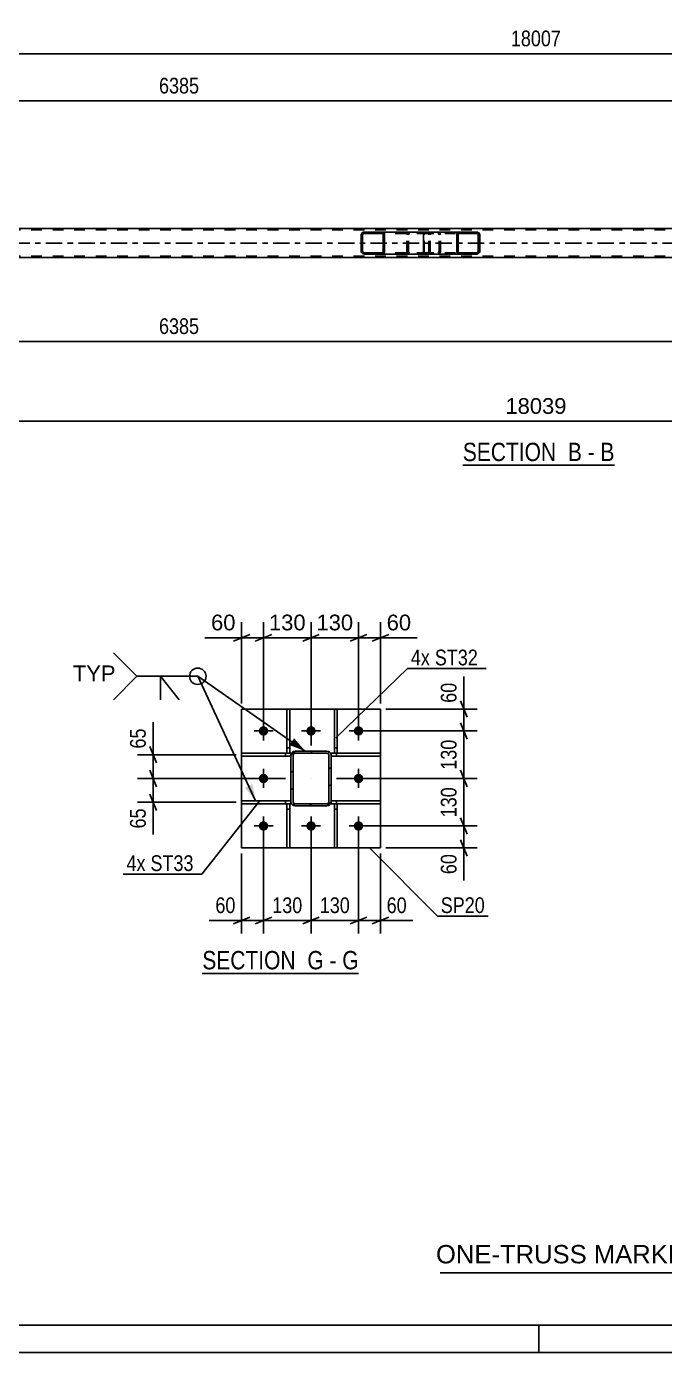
# Model space of a CAD drawing. Header units: millimetres. Extents: x -36 to 805, y -409 to 185.
# Drawn here: x 291.7 to 408.1, y -408.7 to -166.9 of the extents above; entities that cross this region are included whole.
import ezdxf

# ---------------------------------------------------------------- set-up
doc = ezdxf.new("R2010")
doc.units = ezdxf.units.MM
doc.linetypes.add('DXK_LINE_DOT2', pattern=[3.9198, 1.9599, -1.9599])
doc.linetypes.add('DXK_LINE_DOT3', pattern=[5.9187, 2.979, -0.9799, 0.9799, -0.9799])
doc.styles.add('Arial', font='ARIAL.TTF', dxfattribs={"height": 0.2})
doc.styles.add('Arial Narrow', font='ARIALN.TTF', dxfattribs={"height": 0.2})

# ---------------------------------------------------------------- blocks, each defined once
blk = doc.blocks.new('Unknown-203724355-1135')
at = {"color": 5, "linetype": 'Continuous'}
for p, q in [((-30.86, -403.7), (800.14, -403.7)), ((385.14, -408.7), (385.14, -403.7)), ((-35.86, -408.7), (805.14, -408.7))]:
    blk.add_line(p, q, dxfattribs=at)
blk = doc.blocks.new('Unknown-203724355-12 - 6047')
at = {"color": 6, "linetype": 'Continuous'}
blk.add_line((371.29, -246.93), (398.93, -246.93), dxfattribs=at)
at = {"color": 0, "linetype": 'Continuous'}
blk.add_wipeout([(389.4, -246.18), (389.4, -242.68), (371.29, -242.68), (371.29, -246.18)], dxfattribs=at)
at = {"color": 7, "linetype": 'Continuous', "style": 'Arial Narrow'}
blk.add_text('SECTION ', height=3.34, dxfattribs=at).set_placement((371.29, -246.18))
at = {"color": 0, "linetype": 'Continuous'}
blk.add_wipeout([(393, -246.18), (393, -242.68), (390.45, -242.68), (390.45, -246.18)], dxfattribs=at)
at = {"color": 7, "linetype": 'Continuous', "style": 'Arial Narrow'}
blk.add_text('B', height=3.34, dxfattribs=at).set_placement((390.45, -246.18))
at = {"color": 0, "linetype": 'Continuous'}
blk.add_wipeout([(395.33, -246.18), (395.33, -242.68), (394.05, -242.68), (394.05, -246.18)], dxfattribs=at)
at = {"color": 7, "linetype": 'Continuous', "style": 'Arial Narrow'}
blk.add_text('-', height=3.34, dxfattribs=at).set_placement((394.05, -246.18))
at = {"color": 0, "linetype": 'Continuous'}
blk.add_wipeout([(398.93, -246.18), (398.93, -242.68), (396.38, -242.68), (396.38, -246.18)], dxfattribs=at)
at = {"color": 7, "linetype": 'Continuous', "style": 'Arial Narrow'}
blk.add_text('B', height=3.34, dxfattribs=at).set_placement((396.38, -246.18))
blk = doc.blocks.new('Unknown-203724355-17 - 6760')
at = {"color": 6, "linetype": 'Continuous'}
blk.add_line((323.78, -339.59), (352.29, -339.59), dxfattribs=at)
at = {"color": 0, "linetype": 'Continuous'}
blk.add_wipeout([(341.89, -338.84), (341.89, -335.34), (323.78, -335.34), (323.78, -338.84)], dxfattribs=at)
at = {"color": 7, "linetype": 'Continuous', "style": 'Arial Narrow'}
blk.add_text('SECTION ', height=3.34, dxfattribs=at).set_placement((323.78, -338.84))
at = {"color": 0, "linetype": 'Continuous'}
blk.add_wipeout([(345.93, -338.84), (345.93, -335.34), (342.94, -335.34), (342.94, -338.84)], dxfattribs=at)
at = {"color": 7, "linetype": 'Continuous', "style": 'Arial Narrow'}
blk.add_text('G', height=3.34, dxfattribs=at).set_placement((342.94, -338.84))
at = {"color": 0, "linetype": 'Continuous'}
blk.add_wipeout([(348.25, -338.84), (348.25, -335.34), (346.98, -335.34), (346.98, -338.84)], dxfattribs=at)
at = {"color": 7, "linetype": 'Continuous', "style": 'Arial Narrow'}
blk.add_text('-', height=3.34, dxfattribs=at).set_placement((346.98, -338.84))
at = {"color": 0, "linetype": 'Continuous'}
blk.add_wipeout([(352.29, -338.84), (352.29, -335.34), (349.3, -335.34), (349.3, -338.84)], dxfattribs=at)
at = {"color": 7, "linetype": 'Continuous', "style": 'Arial Narrow'}
blk.add_text('G', height=3.34, dxfattribs=at).set_placement((349.3, -338.84))
blk = doc.blocks.new('Part-203724355-6255 - 6047')
at = {"color": 2, "linetype": 'Continuous'}
for p, q in [((46.67, -203.8), (713.95, -203.8)), ((446.44, -209.08), (197.03, -209.08))]:
    blk.add_line(p, q, dxfattribs=at)
at = {"color": 7, "linetype": 'DXK_LINE_DOT2'}
for p, q in [((713.95, -204.04), (46.67, -204.04)), ((713.95, -208.84), (46.67, -208.84))]:
    blk.add_line(p, q, dxfattribs=at)
at = {"color": 7, "linetype": 'DXK_LINE_DOT3'}
blk.add_line((46.67, -206.44), (713.95, -206.44), dxfattribs=at)
blk = doc.blocks.new('Part-203724355-6254 - 6047')
at = {"linetype": 'Continuous'}
h = blk.add_hatch(dxfattribs=at)
h.set_pattern_fill('', scale=0.7, style=0, pattern_type=0)
h.set_pattern_definition([(45, (374.3257, -204.7345), (-1.57154, 1.57154), [])])
h.paths.add_polyline_path([(374.36, -204.92), (374.33, -204.73), (374.22, -204.58), (374.05, -204.47), (373.86, -204.44), (370.68, -204.44), (370.48, -204.47), (370.32, -204.58), (370.21, -204.73), (370.17, -204.92), (370.17, -207.96), (370.21, -208.14), (370.32, -208.3), (370.48, -208.4), (370.68, -208.44), (373.86, -208.44), (374.05, -208.4), (374.22, -208.3), (374.33, -208.14), (374.36, -207.96)])
h.paths.add_polyline_path([(374.09, -208.05), (374.04, -208.13), (373.96, -208.18), (373.86, -208.2), (370.68, -208.2), (370.58, -208.18), (370.5, -208.13), (370.44, -208.05), (370.43, -207.96), (370.43, -204.92), (370.44, -204.83), (370.5, -204.75), (370.58, -204.7), (370.68, -204.68), (373.86, -204.68), (373.96, -204.7), (374.04, -204.75), (374.09, -204.83), (374.11, -204.92), (374.11, -207.96)])
at = {"color": 2, "linetype": 'Continuous'}
for p, q in [((364.1, -204.92), (364.12, -204.73)), ((364.1, -207.96), (364.1, -204.92)), ((364.12, -204.73), (364.18, -204.58)), ((364.18, -204.58), (364.26, -204.47)), ((364.26, -204.47), (364.37, -204.44)), ((370.68, -204.44), (364.37, -204.44)), ((370.21, -204.73), (370.17, -204.92)), ((370.17, -207.96), (370.17, -204.92)), ((370.43, -204.92), (370.44, -204.83)), ((370.43, -207.96), (370.43, -204.92)), ((370.44, -204.83), (370.5, -204.75)), ((370.68, -204.44), (370.48, -204.47)), ((370.5, -204.75), (370.58, -204.7)), ((370.58, -204.7), (370.68, -204.68)), ((370.68, -204.44), (373.86, -204.44)), ((370.68, -204.68), (373.86, -204.68)), ((374.05, -204.47), (373.86, -204.44)), ((373.86, -204.68), (373.96, -204.7)), ((373.96, -204.7), (374.04, -204.75)), ((374.04, -204.75), (374.09, -204.83)), ((374.09, -204.83), (374.11, -204.92)), ((374.11, -207.96), (374.11, -204.92)), ((374.36, -204.92), (374.33, -204.73)), ((374.36, -207.96), (374.36, -204.92)), ((364.12, -208.14), (364.1, -207.96)), ((364.18, -208.3), (364.12, -208.14)), ((364.26, -208.4), (364.18, -208.3)), ((364.37, -208.44), (364.26, -208.4)), ((370.68, -208.44), (364.37, -208.44)), ((370.17, -207.96), (370.21, -208.14)), ((370.44, -208.05), (370.43, -207.96)), ((370.5, -208.13), (370.44, -208.05)), ((370.48, -208.4), (370.68, -208.44)), ((370.58, -208.18), (370.5, -208.13)), ((370.68, -208.2), (370.58, -208.18)), ((370.68, -208.2), (373.86, -208.2)), ((370.68, -208.44), (373.86, -208.44)), ((373.96, -208.18), (373.86, -208.2)), ((373.86, -208.44), (374.05, -208.4)), ((374.04, -208.13), (373.96, -208.18)), ((374.09, -208.05), (374.04, -208.13)), ((374.11, -207.96), (374.09, -208.05)), ((374.33, -208.14), (374.36, -207.96))]:
    blk.add_line(p, q, dxfattribs=at)
at = {"color": 7, "linetype": 'DXK_LINE_DOT2'}
for p, q in [((364.24, -204.83), (364.23, -204.92)), ((364.23, -207.96), (364.23, -204.92)), ((364.27, -204.75), (364.24, -204.83)), ((364.32, -204.7), (364.27, -204.75)), ((364.37, -204.68), (364.32, -204.7)), ((373.86, -204.68), (364.37, -204.68)), ((365.36, -204.68), (365.36, -204.44)), ((366.7, -204.44), (366.89, -204.47)), ((366.8, -204.7), (366.7, -204.68)), ((366.88, -204.75), (366.8, -204.7)), ((366.93, -204.83), (366.88, -204.75)), ((366.95, -204.92), (366.93, -204.83)), ((366.95, -207.96), (366.95, -204.92)), ((367.17, -204.73), (367.2, -204.92)), ((367.2, -207.96), (367.2, -204.92)), ((373.86, -204.44), (370.68, -204.44)), ((364.23, -207.96), (364.24, -208.05)), ((364.24, -208.05), (364.27, -208.13)), ((364.27, -208.13), (364.32, -208.18)), ((364.32, -208.18), (364.37, -208.2)), ((373.86, -208.2), (364.37, -208.2)), ((365.36, -208.44), (365.36, -208.2)), ((366.7, -208.2), (366.8, -208.18)), ((366.89, -208.4), (366.7, -208.44)), ((366.8, -208.18), (366.88, -208.13)), ((366.88, -208.13), (366.93, -208.05)), ((366.93, -208.05), (366.95, -207.96)), ((367.2, -207.96), (367.17, -208.14)), ((373.86, -208.44), (370.68, -208.44))]:
    blk.add_line(p, q, dxfattribs=at)
for centre, start, end in [((366.72, -204.93), 23.8532, 68.8094), ((366.72, -207.94), 291.1906, 336.1468)]:
    blk.add_arc(centre, 0.492, start, end, dxfattribs=at)
at = {"color": 2, "linetype": 'Continuous'}
for centre, start, end in [((370.66, -204.93), 111.1906, 156.1468), ((373.88, -204.93), 23.8532, 68.8094), ((370.66, -207.94), 203.8532, 248.8094), ((373.88, -207.94), 291.1906, 336.1468)]:
    blk.add_arc(centre, 0.492, start, end, dxfattribs=at)
blk = doc.blocks.new('Part-203724355-6268 - 6047')
at = {"linetype": 'Continuous'}
h = blk.add_hatch(dxfattribs=at)
h.set_pattern_fill('', scale=0.7, style=0, pattern_type=0)
h.set_pattern_definition([(45, (356.9801, -204.7345), (-1.57154, 1.57154), [])])
h.paths.add_polyline_path([(357.02, -204.92), (356.98, -204.73), (356.87, -204.58), (356.7, -204.47), (356.51, -204.44), (353.27, -204.44), (353.08, -204.47), (352.91, -204.58), (352.8, -204.73), (352.76, -204.92), (352.76, -207.96), (352.8, -208.14), (352.91, -208.3), (353.08, -208.4), (353.27, -208.44), (356.51, -208.44), (356.7, -208.4), (356.87, -208.3), (356.98, -208.14), (357.02, -207.96)])
h.paths.add_polyline_path([(356.74, -208.05), (356.69, -208.13), (356.61, -208.18), (356.51, -208.2), (353.27, -208.2), (353.18, -208.18), (353.09, -208.13), (353.04, -208.05), (353.02, -207.96), (353.02, -204.92), (353.04, -204.83), (353.09, -204.75), (353.18, -204.7), (353.27, -204.68), (356.51, -204.68), (356.61, -204.7), (356.69, -204.75), (356.74, -204.83), (356.76, -204.92), (356.76, -207.96)])
at = {"color": 2, "linetype": 'Continuous'}
for p, q in [((352.8, -204.73), (352.76, -204.92)), ((352.76, -207.96), (352.76, -204.92)), ((353.02, -204.92), (353.04, -204.83)), ((353.02, -207.96), (353.02, -204.92)), ((353.04, -204.83), (353.09, -204.75)), ((353.27, -204.44), (353.08, -204.47)), ((353.09, -204.75), (353.18, -204.7)), ((353.18, -204.7), (353.27, -204.68)), ((353.27, -204.44), (356.51, -204.44)), ((353.27, -204.68), (356.51, -204.68)), ((364.37, -204.44), (356.51, -204.44)), ((356.7, -204.47), (356.51, -204.44)), ((356.51, -204.68), (356.61, -204.7)), ((356.61, -204.7), (356.69, -204.75)), ((356.69, -204.75), (356.74, -204.83)), ((356.74, -204.83), (356.76, -204.92)), ((356.76, -207.96), (356.76, -204.92)), ((357.02, -204.92), (356.98, -204.73)), ((357.02, -207.96), (357.02, -204.92)), ((352.76, -207.96), (352.8, -208.14)), ((353.04, -208.05), (353.02, -207.96)), ((353.09, -208.13), (353.04, -208.05)), ((353.08, -208.4), (353.27, -208.44)), ((353.18, -208.18), (353.09, -208.13)), ((353.27, -208.2), (353.18, -208.18)), ((353.27, -208.2), (356.51, -208.2)), ((353.27, -208.44), (356.51, -208.44)), ((356.61, -208.18), (356.51, -208.2)), ((356.51, -208.44), (356.7, -208.4)), ((356.51, -208.44), (364.37, -208.44)), ((356.69, -208.13), (356.61, -208.18)), ((356.74, -208.05), (356.69, -208.13)), ((356.76, -207.96), (356.74, -208.05)), ((356.98, -208.14), (357.02, -207.96))]:
    blk.add_line(p, q, dxfattribs=at)
at = {"color": 7, "linetype": 'DXK_LINE_DOT2'}
for p, q in [((356.51, -204.44), (353.27, -204.44)), ((364.85, -204.68), (353.27, -204.68)), ((361.1, -204.92), (361.14, -204.73)), ((361.1, -207.96), (361.1, -204.92)), ((361.38, -204.83), (361.36, -204.92)), ((361.36, -207.96), (361.36, -204.92)), ((361.43, -204.75), (361.38, -204.83)), ((361.42, -204.47), (361.61, -204.44)), ((361.51, -204.7), (361.43, -204.75)), ((361.61, -204.68), (361.51, -204.7)), ((364.85, -204.44), (364.37, -204.44)), ((364.85, -204.44), (365.04, -204.47)), ((364.94, -204.7), (364.85, -204.68)), ((365.03, -204.75), (364.94, -204.7)), ((365.08, -204.83), (365.03, -204.75)), ((365.1, -204.92), (365.08, -204.83)), ((365.1, -207.96), (365.1, -204.92)), ((365.32, -204.73), (365.36, -204.92)), ((365.36, -207.96), (365.36, -204.92)), ((364.85, -208.2), (353.27, -208.2)), ((353.27, -208.44), (356.51, -208.44)), ((361.14, -208.14), (361.1, -207.96)), ((361.36, -207.96), (361.38, -208.05)), ((361.38, -208.05), (361.43, -208.13)), ((361.61, -208.44), (361.42, -208.4)), ((361.43, -208.13), (361.51, -208.18)), ((361.51, -208.18), (361.61, -208.2)), ((364.85, -208.44), (364.37, -208.44)), ((364.85, -208.2), (364.94, -208.18)), ((365.04, -208.4), (364.85, -208.44)), ((364.94, -208.18), (365.03, -208.13)), ((365.03, -208.13), (365.08, -208.05)), ((365.08, -208.05), (365.1, -207.96)), ((365.36, -207.96), (365.32, -208.14))]:
    blk.add_line(p, q, dxfattribs=at)
at = {"color": 2, "linetype": 'Continuous'}
for centre, start, end in [((353.25, -204.94), 110.7623, 155.6844), ((356.53, -204.94), 24.3156, 69.2377), ((353.25, -207.94), 204.3156, 249.2377), ((356.53, -207.94), 290.7623, 335.6844)]:
    blk.add_arc(centre, 0.496, start, end, dxfattribs=at)
at = {"color": 7, "linetype": 'DXK_LINE_DOT2'}
for centre, start, end in [((361.59, -204.94), 110.7623, 155.6844), ((364.87, -204.94), 24.3156, 69.2377), ((361.59, -207.94), 204.3156, 249.2377), ((364.87, -207.94), 290.7623, 335.6844)]:
    blk.add_arc(centre, 0.496, start, end, dxfattribs=at)
blk = doc.blocks.new('Part-203724355-6831 - 6760')
at = {"color": 2, "linetype": 'Continuous'}
for p, q in [((330.94, -316.71), (330.94, -291.38)), ((356.27, -291.38), (330.94, -291.38)), ((356.27, -316.71), (356.27, -291.38)), ((356.27, -316.71), (330.94, -316.71))]:
    blk.add_line(p, q, dxfattribs=at)
blk = doc.blocks.new('Bolt-203724355-6815 - 6760')
at = {"linetype": 'Continuous'}
for points in [[(334.07, -295.38, -1), (335.81, -295.38, -1)], [(342.74, -295.38, -1), (344.47, -295.38, -1)], [(351.41, -295.38, -1), (353.14, -295.38, -1)], [(334.07, -304.05, -1), (335.81, -304.05, -1)], [(351.41, -304.05, -1), (353.14, -304.05, -1)], [(334.07, -312.71, -1), (335.81, -312.71, -1)], [(342.74, -312.71, -1), (344.47, -312.71, -1)], [(351.41, -312.71, -1), (353.14, -312.71, -1)]]:
    blk.add_hatch(color=1, dxfattribs=at).paths.add_polyline_path(points)
at = {"color": 1, "linetype": 'Continuous'}
for p, q in [((334.94, -297.11), (334.94, -293.65)), ((343.61, -297.11), (343.61, -293.65)), ((352.27, -297.11), (352.27, -293.65)), ((336.67, -295.38), (333.21, -295.38)), ((345.34, -295.38), (341.87, -295.38)), ((354.01, -295.38), (350.54, -295.38)), ((336.67, -304.05), (333.21, -304.05)), ((334.94, -305.78), (334.94, -302.31)), ((354.01, -304.05), (350.54, -304.05)), ((352.27, -305.78), (352.27, -302.31)), ((334.94, -314.45), (334.94, -310.98)), ((343.61, -314.45), (343.61, -310.98)), ((352.27, -314.45), (352.27, -310.98)), ((336.67, -312.71), (333.21, -312.71)), ((345.34, -312.71), (341.87, -312.71)), ((354.01, -312.71), (350.54, -312.71))]:
    blk.add_line(p, q, dxfattribs=at)
blk = doc.blocks.new('Part-203724355-6807 - 6760')
at = {"color": 2, "linetype": 'Continuous'}
for p, q in [((356.27, -308.11), (347.27, -308.11)), ((347.27, -308.24), (347.27, -308.65)), ((347.86, -308.65), (347.27, -308.65)), ((356.27, -308.65), (348.4, -308.65)), ((356.27, -308.11), (356.27, -308.65))]:
    blk.add_line(p, q, dxfattribs=at)
at = {"color": 7, "linetype": 'DXK_LINE_DOT2'}
for p, q in [((347.27, -308.11), (347.27, -308.24)), ((348.4, -308.65), (347.86, -308.65)), ((348.27, -308.65), (348.27, -308.11))]:
    blk.add_line(p, q, dxfattribs=at)
blk = doc.blocks.new('Part-203724355-6802 - 6760')
at = {"color": 2, "linetype": 'Continuous'}
for p, q in [((356.27, -299.45), (347.27, -299.45)), ((347.27, -299.45), (347.27, -299.85)), ((356.27, -299.45), (356.27, -299.98)), ((356.27, -299.98), (347.27, -299.98))]:
    blk.add_line(p, q, dxfattribs=at)
at = {"color": 7, "linetype": 'DXK_LINE_DOT2'}
for p, q in [((348.27, -299.98), (348.27, -299.45)), ((347.27, -299.85), (347.27, -299.98))]:
    blk.add_line(p, q, dxfattribs=at)
blk = doc.blocks.new('Part-203724355-6916 - 6760')
at = {"color": 2, "linetype": 'Continuous'}
for p, q in [((347.86, -299.44), (347.86, -291.38)), ((347.86, -291.38), (348.4, -291.38)), ((348.4, -291.38), (348.4, -299.44)), ((348.4, -299.44), (347.86, -299.44))]:
    blk.add_line(p, q, dxfattribs=at)
at = {"color": 7, "linetype": 'DXK_LINE_DOT2'}
blk.add_line((347.86, -298.44), (348.4, -298.44), dxfattribs=at)
blk = doc.blocks.new('Part-203724355-6851 - 6760')
at = {"color": 2, "linetype": 'Continuous'}
for p, q in [((339.2, -316.71), (339.2, -308.64)), ((339.2, -308.64), (339.73, -308.64)), ((339.73, -308.64), (339.73, -316.71)), ((339.73, -316.71), (339.2, -316.71))]:
    blk.add_line(p, q, dxfattribs=at)
at = {"color": 7, "linetype": 'DXK_LINE_DOT2'}
blk.add_line((339.2, -309.64), (339.73, -309.64), dxfattribs=at)
blk = doc.blocks.new('Part-203724355-6870 - 6760')
at = {"color": 2, "linetype": 'Continuous'}
for p, q in [((339.2, -299.44), (339.2, -291.38)), ((339.2, -291.38), (339.73, -291.38)), ((339.73, -291.38), (339.73, -299.44)), ((339.73, -299.44), (339.2, -299.44))]:
    blk.add_line(p, q, dxfattribs=at)
at = {"color": 7, "linetype": 'DXK_LINE_DOT2'}
blk.add_line((339.2, -298.44), (339.73, -298.44), dxfattribs=at)
blk = doc.blocks.new('Part-203724355-6893 - 6760')
at = {"color": 2, "linetype": 'Continuous'}
for p, q in [((339.94, -299.45), (330.94, -299.45)), ((330.94, -299.45), (330.94, -299.98)), ((339.94, -299.85), (339.94, -299.45)), ((339.94, -299.98), (330.94, -299.98))]:
    blk.add_line(p, q, dxfattribs=at)
at = {"color": 7, "linetype": 'DXK_LINE_DOT2'}
for p, q in [((338.94, -299.98), (338.94, -299.45)), ((339.94, -299.85), (339.94, -299.98))]:
    blk.add_line(p, q, dxfattribs=at)
blk = doc.blocks.new('Part-203724355-6898 - 6760')
at = {"color": 2, "linetype": 'Continuous'}
for p, q in [((339.94, -308.11), (330.94, -308.11)), ((330.94, -308.11), (330.94, -308.65)), ((339.2, -308.65), (330.94, -308.65)), ((339.94, -308.65), (339.73, -308.65)), ((339.94, -308.25), (339.94, -308.65))]:
    blk.add_line(p, q, dxfattribs=at)
at = {"color": 7, "linetype": 'DXK_LINE_DOT2'}
for p, q in [((338.94, -308.65), (338.94, -308.11)), ((339.73, -308.65), (339.2, -308.65)), ((339.94, -308.25), (339.94, -308.11))]:
    blk.add_line(p, q, dxfattribs=at)
blk = doc.blocks.new('Part-203724355-6903 - 6760')
at = {"color": 2, "linetype": 'Continuous'}
for p, q in [((347.86, -316.71), (347.86, -308.64)), ((347.86, -308.64), (348.4, -308.64)), ((348.4, -308.64), (348.4, -316.71)), ((348.4, -316.71), (347.86, -316.71))]:
    blk.add_line(p, q, dxfattribs=at)
at = {"color": 7, "linetype": 'DXK_LINE_DOT2'}
blk.add_line((347.86, -309.64), (348.4, -309.64), dxfattribs=at)
blk = doc.blocks.new('Part-203724355-6940 - 6760')
at = {"linetype": 'Continuous'}
h = blk.add_hatch(dxfattribs=at)
h.set_pattern_fill('', scale=0.7, style=0, pattern_type=0)
h.set_pattern_definition([(45, (347.273, -308.246), (-1.57154, 1.57154), [])])
h.paths.add_polyline_path([(347.21, -308.55), (347.27, -308.25), (347.27, -299.85), (347.21, -299.54), (347.04, -299.28), (346.78, -299.11), (346.47, -299.05), (340.74, -299.05), (340.43, -299.11), (340.17, -299.28), (340, -299.54), (339.94, -299.85), (339.94, -308.25), (340, -308.55), (340.17, -308.81), (340.43, -308.99), (340.74, -309.05), (346.47, -309.05), (346.78, -308.99), (347.04, -308.81)])
h.paths.add_polyline_path([(346.63, -308.62), (346.47, -308.65), (340.74, -308.65), (340.59, -308.62), (340.46, -308.53), (340.37, -308.4), (340.34, -308.25), (340.34, -299.85), (340.37, -299.69), (340.46, -299.56), (340.59, -299.48), (340.74, -299.45), (346.47, -299.45), (346.63, -299.48), (346.76, -299.56), (346.84, -299.69), (346.87, -299.85), (346.87, -308.25), (346.84, -308.4), (346.76, -308.53)])
at = {"color": 7, "linetype": 'DXK_LINE_DOT2'}
for p, q in [((339.94, -299.85), (340, -299.54)), ((340.37, -299.69), (340.34, -299.85)), ((340.46, -299.56), (340.37, -299.69)), ((340.43, -299.11), (340.74, -299.05)), ((340.59, -299.48), (340.46, -299.56)), ((340.74, -299.45), (340.59, -299.48)), ((340.74, -299.05), (346.47, -299.05)), ((340.74, -299.45), (346.47, -299.45)), ((346.47, -299.05), (346.78, -299.11)), ((346.63, -299.48), (346.47, -299.45)), ((346.76, -299.56), (346.63, -299.48)), ((346.84, -299.69), (346.76, -299.56)), ((346.87, -299.85), (346.84, -299.69)), ((347.21, -299.54), (347.27, -299.85)), ((339.94, -299.85), (339.94, -308.25)), ((340.34, -308.25), (340.34, -299.85)), ((346.87, -308.25), (346.87, -299.85)), ((347.27, -299.85), (347.27, -308.25)), ((340, -308.55), (339.94, -308.25)), ((340.34, -308.25), (340.37, -308.4)), ((340.37, -308.4), (340.46, -308.53)), ((340.74, -309.05), (340.43, -308.99)), ((340.46, -308.53), (340.59, -308.62)), ((340.59, -308.62), (340.74, -308.65)), ((340.74, -308.65), (346.47, -308.65)), ((340.74, -309.05), (346.47, -309.05)), ((346.47, -308.65), (346.63, -308.62)), ((346.78, -308.99), (346.47, -309.05)), ((346.63, -308.62), (346.76, -308.53)), ((346.76, -308.53), (346.84, -308.4)), ((346.84, -308.4), (346.87, -308.25)), ((347.27, -308.25), (347.21, -308.55))]:
    blk.add_line(p, q, dxfattribs=at)
at = {"color": 2, "linetype": 'Continuous'}
for p, q in [((340, -299.54), (339.94, -299.85)), ((340.34, -299.85), (340.37, -299.69)), ((340.37, -299.69), (340.46, -299.56)), ((340.74, -299.05), (340.43, -299.11)), ((340.46, -299.56), (340.59, -299.48)), ((340.59, -299.48), (340.74, -299.45)), ((340.74, -299.05), (346.47, -299.05)), ((340.74, -299.45), (346.47, -299.45)), ((346.78, -299.11), (346.47, -299.05)), ((346.47, -299.45), (346.63, -299.48)), ((346.63, -299.48), (346.76, -299.56)), ((346.76, -299.56), (346.84, -299.69)), ((346.84, -299.69), (346.87, -299.85)), ((347.27, -299.85), (347.21, -299.54)), ((339.94, -308.25), (339.94, -299.85)), ((340.34, -308.25), (340.34, -299.85)), ((346.87, -308.25), (346.87, -299.85)), ((347.27, -308.25), (347.27, -299.85)), ((339.94, -308.25), (340, -308.55)), ((340.37, -308.4), (340.34, -308.25)), ((340.46, -308.53), (340.37, -308.4)), ((340.43, -308.99), (340.74, -309.05)), ((340.59, -308.62), (340.46, -308.53)), ((340.74, -308.65), (340.59, -308.62)), ((340.74, -308.65), (346.47, -308.65)), ((340.74, -309.05), (346.47, -309.05)), ((346.63, -308.62), (346.47, -308.65)), ((346.47, -309.05), (346.78, -308.99)), ((346.76, -308.53), (346.63, -308.62)), ((346.84, -308.4), (346.76, -308.53)), ((346.87, -308.25), (346.84, -308.4)), ((347.21, -308.55), (347.27, -308.25))]:
    blk.add_line(p, q, dxfattribs=at)
at = {"color": 7, "linetype": 'DXK_LINE_DOT3'}
blk.add_line((343.61, -304.05), (343.61, -304.05), dxfattribs=at)
at = {"color": 7, "linetype": 'DXK_LINE_DOT2'}
for centre, start, end in [((340.74, -299.85), 112.5, 157.5), ((346.47, -299.85), 22.5, 67.5), ((340.74, -308.25), 202.5, 247.5), ((346.47, -308.25), 292.5, 337.5)]:
    blk.add_arc(centre, 0.8, start, end, dxfattribs=at)
at = {"color": 2, "linetype": 'Continuous'}
for centre, start, end in [((340.74, -299.85), 112.5, 157.5), ((346.47, -299.85), 22.5, 67.5), ((340.74, -308.25), 202.5, 247.5), ((346.47, -308.25), 292.5, 337.5)]:
    blk.add_arc(centre, 0.8, start, end, dxfattribs=at)
blk = doc.blocks.new('StraightDimension-203724355-14934 - 6047')
at = {"color": 7, "linetype": 'Continuous'}
blk.add_line((191.83, -180.51), (447.24, -180.51), dxfattribs=at)
at = {"color": 0}
blk.add_wipeout([(323.79, -179.76), (323.79, -175.56), (315.28, -175.56), (315.28, -179.76)], dxfattribs=at)
at = {"color": 3, "style": 'Arial Narrow'}
blk.add_text('6385', height=2.863, dxfattribs=at).set_placement((315.88, -179.16))
blk = doc.blocks.new('StraightDimension-203724355-6513 - 6047')
at = {"color": 7, "linetype": 'Continuous'}
blk.add_line((46.67, -171.9), (722.57, -171.9), dxfattribs=at)
at = {"color": 0}
blk.add_wipeout([(389.79, -171.15), (389.79, -166.95), (379.45, -166.95), (379.45, -171.15)], dxfattribs=at)
at = {"color": 3, "style": 'Arial Narrow'}
blk.add_text('18007', height=2.863, dxfattribs=at).set_placement((380.05, -170.55))
blk = doc.blocks.new('StraightDimension-203724355-6534 - 6047')
at = {"color": 7, "linetype": 'Continuous'}
blk.add_line((46.03, -238.92), (723.21, -238.92), dxfattribs=at)
at = {"color": 0}
blk.add_wipeout([(390.78, -238.17), (390.78, -233.97), (378.46, -233.97), (378.46, -238.17)], dxfattribs=at)
at = {"color": 3, "style": 'Arial'}
blk.add_text('18039', height=2.865, dxfattribs=at).set_placement((379.06, -237.57))
blk = doc.blocks.new('StraightDimension-203724355-14976 - 6047')
at = {"color": 7, "linetype": 'Continuous'}
blk.add_line((191.83, -224.36), (447.24, -224.36), dxfattribs=at)
at = {"color": 0}
blk.add_wipeout([(323.79, -223.61), (323.79, -219.41), (315.28, -219.41), (315.28, -223.61)], dxfattribs=at)
at = {"color": 3, "style": 'Arial Narrow'}
blk.add_text('6385', height=2.863, dxfattribs=at).set_placement((315.88, -223.01))
blk = doc.blocks.new('StraightDimension-203724355-29909 - 6760')
at = {"color": 7, "linetype": 'Continuous'}
for p, q in [((343.61, -298.05), (343.61, -275.54)), ((352.27, -294.38), (352.27, -275.54)), ((342.11, -278.99), (345.11, -277.79)), ((353.77, -277.79), (350.77, -278.99)), ((343.61, -278.39), (352.27, -278.39))]:
    blk.add_line(p, q, dxfattribs=at)
at = {"color": 0}
blk.add_wipeout([(351.88, -277.64), (351.88, -273.44), (344, -273.44), (344, -277.64)], dxfattribs=at)
at = {"color": 3, "style": 'Arial'}
blk.add_text('130', height=2.865, dxfattribs=at).set_placement((344.6, -277.04))
blk = doc.blocks.new('StraightDimension-203724355-20416 - 6760')
at = {"color": 7, "linetype": 'Continuous'}
for p, q in [((370.89, -293.88), (372.09, -296.88)), ((353.27, -295.38), (373.89, -295.38)), ((371.49, -304.05), (371.49, -295.38)), ((348.27, -304.05), (373.89, -304.05)), ((372.09, -305.55), (370.89, -302.55))]:
    blk.add_line(p, q, dxfattribs=at)
at = {"color": 0}
blk.add_wipeout([(370.74, -296.37), (366.54, -296.37), (366.54, -303.05), (370.74, -303.05)], dxfattribs=at)
at = {"color": 3, "style": 'Arial Narrow'}
blk.add_text('130', height=2.863, rotation=90.0002, dxfattribs=at).set_placement((370.14, -302.45))
blk = doc.blocks.new('StraightDimension-203724355-29911 - 6760')
at = {"color": 7, "linetype": 'Continuous'}
for p, q in [((330.94, -290.38), (330.94, -275.54)), ((334.94, -294.38), (334.94, -275.54)), ((329.44, -278.99), (332.44, -277.79)), ((336.44, -277.79), (333.44, -278.99)), ((330.94, -278.39), (334.94, -278.39))]:
    blk.add_line(p, q, dxfattribs=at)
at = {"color": 0}
blk.add_wipeout([(330.41, -277.64), (330.41, -273.44), (324.77, -273.44), (324.77, -277.64)], dxfattribs=at)
at = {"color": 7, "linetype": 'Continuous'}
blk.add_line((330.94, -278.39), (324.24, -278.39), dxfattribs=at)
blk.add_line((330.94, -278.39), (324.24, -278.39), dxfattribs=at)
at = {"color": 3, "style": 'Arial'}
blk.add_text('60', height=2.865, dxfattribs=at).set_placement((325.37, -277.04))
blk = doc.blocks.new('StraightDimension-203724355-7016 - 6760')
at = {"color": 7, "linetype": 'Continuous'}
for p, q in [((334.94, -313.71), (334.94, -332.34)), ((330.94, -317.71), (330.94, -332.34)), ((329.44, -330.54), (332.44, -329.34)), ((330.94, -329.94), (334.94, -329.94)), ((336.44, -329.34), (333.44, -330.54))]:
    blk.add_line(p, q, dxfattribs=at)
at = {"color": 0}
blk.add_wipeout([(330.41, -329.19), (330.41, -324.99), (325.56, -324.99), (325.56, -329.19)], dxfattribs=at)
at = {"color": 7, "linetype": 'Continuous'}
blk.add_line((330.94, -329.94), (325.03, -329.94), dxfattribs=at)
blk.add_line((330.94, -329.94), (325.03, -329.94), dxfattribs=at)
at = {"color": 3, "style": 'Arial Narrow'}
blk.add_text('60', height=2.863, dxfattribs=at).set_placement((326.16, -328.59))
blk = doc.blocks.new('StraightDimension-203724355-20418 - 6760')
at = {"color": 7, "linetype": 'Continuous'}
for p, q in [((370.89, -311.21), (372.09, -314.21)), ((353.27, -312.71), (373.89, -312.71)), ((371.49, -316.71), (371.49, -312.71)), ((372.09, -318.21), (370.89, -315.21)), ((357.27, -316.71), (373.89, -316.71))]:
    blk.add_line(p, q, dxfattribs=at)
at = {"color": 0}
blk.add_wipeout([(370.74, -317.24), (366.54, -317.24), (366.54, -322.09), (370.74, -322.09)], dxfattribs=at)
at = {"color": 7, "linetype": 'Continuous'}
blk.add_line((371.49, -316.71), (371.49, -322.62), dxfattribs=at)
blk.add_line((371.49, -316.71), (371.49, -322.62), dxfattribs=at)
at = {"color": 3, "style": 'Arial Narrow'}
blk.add_text('60', height=2.863, rotation=90.0002, dxfattribs=at).set_placement((370.14, -321.49))
blk = doc.blocks.new('StraightDimension-203724355-7026 - 6760')
at = {"color": 7, "linetype": 'Continuous'}
for p, q in [((352.27, -313.71), (352.27, -332.34)), ((356.27, -317.71), (356.27, -332.34)), ((350.77, -330.54), (353.77, -329.34)), ((352.27, -329.94), (356.27, -329.94)), ((357.77, -329.34), (354.77, -330.54))]:
    blk.add_line(p, q, dxfattribs=at)
at = {"color": 0}
blk.add_wipeout([(361.65, -329.19), (361.65, -324.99), (356.8, -324.99), (356.8, -329.19)], dxfattribs=at)
at = {"color": 7, "linetype": 'Continuous'}
blk.add_line((356.27, -329.94), (362.18, -329.94), dxfattribs=at)
blk.add_line((356.27, -329.94), (362.18, -329.94), dxfattribs=at)
at = {"color": 3, "style": 'Arial Narrow'}
blk.add_text('60', height=2.863, dxfattribs=at).set_placement((357.4, -328.59))
blk = doc.blocks.new('StraightDimension-203724355-7037 - 6760')
at = {"color": 7, "linetype": 'Continuous'}
for p, q in [((338.94, -304.05), (311.96, -304.05)), ((314.21, -302.55), (315.41, -305.55)), ((314.81, -308.38), (314.81, -304.05)), ((315.41, -309.88), (314.21, -306.88)), ((329.94, -308.38), (311.96, -308.38))]:
    blk.add_line(p, q, dxfattribs=at)
at = {"color": 0}
blk.add_wipeout([(314.06, -308.91), (309.86, -308.91), (309.86, -313.76), (314.06, -313.76)], dxfattribs=at)
at = {"color": 7, "linetype": 'Continuous'}
blk.add_line((314.81, -308.38), (314.81, -314.29), dxfattribs=at)
blk.add_line((314.81, -308.38), (314.81, -314.29), dxfattribs=at)
at = {"color": 3, "style": 'Arial Narrow'}
blk.add_text('65', height=2.863, rotation=90.0002, dxfattribs=at).set_placement((313.46, -313.16))
blk = doc.blocks.new('StraightDimension-203724355-7043 - 6760')
at = {"color": 7, "linetype": 'Continuous'}
for p, q in [((329.94, -299.71), (311.96, -299.71)), ((314.21, -298.21), (315.41, -301.21)), ((314.81, -304.05), (314.81, -299.71)), ((338.94, -304.05), (311.96, -304.05)), ((315.41, -305.55), (314.21, -302.55))]:
    blk.add_line(p, q, dxfattribs=at)
at = {"color": 0}
blk.add_wipeout([(314.06, -294.33), (309.86, -294.33), (309.86, -299.19), (314.06, -299.19)], dxfattribs=at)
at = {"color": 7, "linetype": 'Continuous'}
blk.add_line((314.81, -299.71), (314.81, -293.81), dxfattribs=at)
blk.add_line((314.81, -299.71), (314.81, -293.81), dxfattribs=at)
at = {"color": 3, "style": 'Arial Narrow'}
blk.add_text('65', height=2.863, rotation=90.0002, dxfattribs=at).set_placement((313.46, -298.59))
blk = doc.blocks.new('StraightDimension-203724355-15134 - 6760')
at = {"color": 7, "linetype": 'Continuous'}
for p, q in [((334.94, -313.71), (334.94, -332.34)), ((343.61, -313.71), (343.61, -332.34)), ((333.44, -330.54), (336.44, -329.34)), ((334.94, -329.94), (343.61, -329.94)), ((345.11, -329.34), (342.11, -330.54))]:
    blk.add_line(p, q, dxfattribs=at)
at = {"color": 0}
blk.add_wipeout([(342.62, -329.19), (342.62, -324.99), (335.93, -324.99), (335.93, -329.19)], dxfattribs=at)
at = {"color": 3, "style": 'Arial Narrow'}
blk.add_text('130', height=2.863, dxfattribs=at).set_placement((336.53, -328.59))
blk = doc.blocks.new('StraightDimension-203724355-15136 - 6760')
at = {"color": 7, "linetype": 'Continuous'}
for p, q in [((343.61, -313.71), (343.61, -332.34)), ((352.27, -313.71), (352.27, -332.34)), ((342.11, -330.54), (345.11, -329.34)), ((343.61, -329.94), (352.27, -329.94)), ((353.77, -329.34), (350.77, -330.54))]:
    blk.add_line(p, q, dxfattribs=at)
at = {"color": 0}
blk.add_wipeout([(351.28, -329.19), (351.28, -324.99), (344.6, -324.99), (344.6, -329.19)], dxfattribs=at)
at = {"color": 3, "style": 'Arial Narrow'}
blk.add_text('130', height=2.863, dxfattribs=at).set_placement((345.2, -328.59))
blk = doc.blocks.new('StraightDimension-203724355-20415 - 6760')
at = {"color": 7, "linetype": 'Continuous'}
for p, q in [((370.89, -289.88), (372.09, -292.88)), ((357.27, -291.38), (373.89, -291.38)), ((371.49, -295.38), (371.49, -291.38)), ((372.09, -296.88), (370.89, -293.88)), ((353.27, -295.38), (373.89, -295.38))]:
    blk.add_line(p, q, dxfattribs=at)
at = {"color": 0}
blk.add_wipeout([(370.74, -286), (366.54, -286), (366.54, -290.85), (370.74, -290.85)], dxfattribs=at)
at = {"color": 7, "linetype": 'Continuous'}
blk.add_line((371.49, -291.38), (371.49, -285.47), dxfattribs=at)
blk.add_line((371.49, -291.38), (371.49, -285.47), dxfattribs=at)
at = {"color": 3, "style": 'Arial Narrow'}
blk.add_text('60', height=2.863, rotation=90.0002, dxfattribs=at).set_placement((370.14, -290.25))
blk = doc.blocks.new('StraightDimension-203724355-20417 - 6760')
at = {"color": 7, "linetype": 'Continuous'}
for p, q in [((348.27, -304.05), (373.89, -304.05)), ((370.89, -302.55), (372.09, -305.55)), ((371.49, -312.71), (371.49, -304.05)), ((372.09, -314.21), (370.89, -311.21)), ((353.27, -312.71), (373.89, -312.71))]:
    blk.add_line(p, q, dxfattribs=at)
at = {"color": 0}
blk.add_wipeout([(370.74, -305.04), (366.54, -305.04), (366.54, -311.72), (370.74, -311.72)], dxfattribs=at)
at = {"color": 3, "style": 'Arial Narrow'}
blk.add_text('130', height=2.863, rotation=90.0002, dxfattribs=at).set_placement((370.14, -311.12))
blk = doc.blocks.new('StraightDimension-203724355-29908 - 6760')
at = {"color": 7, "linetype": 'Continuous'}
for p, q in [((352.27, -294.38), (352.27, -275.54)), ((356.27, -290.38), (356.27, -275.54)), ((350.77, -278.99), (353.77, -277.79)), ((357.77, -277.79), (354.77, -278.99)), ((352.27, -278.39), (356.27, -278.39))]:
    blk.add_line(p, q, dxfattribs=at)
at = {"color": 0}
blk.add_wipeout([(362.45, -277.64), (362.45, -273.44), (356.8, -273.44), (356.8, -277.64)], dxfattribs=at)
at = {"color": 7, "linetype": 'Continuous'}
blk.add_line((356.27, -278.39), (362.97, -278.39), dxfattribs=at)
blk.add_line((356.27, -278.39), (362.97, -278.39), dxfattribs=at)
at = {"color": 3, "style": 'Arial'}
blk.add_text('60', height=2.865, dxfattribs=at).set_placement((357.4, -277.04))
blk = doc.blocks.new('StraightDimension-203724355-29910 - 6760')
at = {"color": 7, "linetype": 'Continuous'}
for p, q in [((334.94, -294.38), (334.94, -275.54)), ((343.61, -298.05), (343.61, -275.54)), ((333.44, -278.99), (336.44, -277.79)), ((345.11, -277.79), (342.11, -278.99)), ((334.94, -278.39), (343.61, -278.39))]:
    blk.add_line(p, q, dxfattribs=at)
at = {"color": 0}
blk.add_wipeout([(343.21, -277.64), (343.21, -273.44), (335.34, -273.44), (335.34, -277.64)], dxfattribs=at)
at = {"color": 3, "style": 'Arial'}
blk.add_text('130', height=2.865, dxfattribs=at).set_placement((335.94, -277.04))
blk = doc.blocks.new('Unknown-203724355-37311')
at = {"color": 7, "linetype": 'Continuous'}
blk.add_line((367.14, -394.2), (437.14, -394.2), dxfattribs=at)
at = {"color": 7, "style": 'Arial'}
blk.add_text('ONE-TRUSS MARKED AS TR493', height=3.3428, dxfattribs=at).set_placement((366.39, -392.45))
blk = doc.blocks.new('Mark-203724355-6827 - 6760')
at = {"color": 0}
blk.add_wipeout([(375.3, -328.58), (375.3, -325.58), (367.26, -325.58), (367.26, -328.58)], dxfattribs=at)
blk.add_wipeout([(375.3, -328.58), (375.3, -325.58), (367.26, -325.58), (367.26, -328.58)], dxfattribs=at)
at = {"color": 30, "linetype": 'Continuous'}
for p, q in [((354.25, -316.71), (366.66, -329.18)), ((366.66, -329.18), (375.9, -329.18))]:
    blk.add_line(p, q, dxfattribs=at)
at = {"color": 3, "style": 'Arial Narrow'}
blk.add_text('SP20', height=2.863, dxfattribs=at).set_placement((367.26, -328.58))
blk = doc.blocks.new('MarkSet-203724355-7142 - 6760')
at = {"color": 0}
blk.add_wipeout([(365.28, -283.42), (365.28, -280.42), (361.81, -280.42), (361.81, -283.42)], dxfattribs=at)
blk.add_wipeout([(365.28, -283.42), (365.28, -280.42), (361.81, -280.42), (361.81, -283.42)], dxfattribs=at)
at = {"color": 30, "linetype": 'Continuous'}
blk.add_line((348.11, -296.62), (361.21, -284.02), dxfattribs=at)
at = {"color": 0}
blk.add_wipeout([(374.04, -283.42), (374.04, -280.42), (366.18, -280.42), (366.18, -283.42)], dxfattribs=at)
blk.add_wipeout([(374.04, -283.42), (374.04, -280.42), (366.18, -280.42), (366.18, -283.42)], dxfattribs=at)
at = {"color": 30, "linetype": 'Continuous'}
blk.add_line((361.21, -284.02), (375.54, -284.02), dxfattribs=at)
at = {"color": 3, "style": 'Arial Narrow'}
for s, p in [('4x', (361.81, -283.42)), ('ST32', (366.18, -283.42))]:
    blk.add_text(s, height=2.863, dxfattribs=at).set_placement(p)
blk = doc.blocks.new('MarkSet-203724355-7172 - 6760')
at = {"color": 30, "linetype": 'Continuous'}
blk.add_line((334.16, -308.25), (323.67, -321.52), dxfattribs=at)
at = {"color": 0}
blk.add_wipeout([(313.42, -320.92), (313.42, -317.92), (309.95, -317.92), (309.95, -320.92)], dxfattribs=at)
blk.add_wipeout([(313.42, -320.92), (313.42, -317.92), (309.95, -317.92), (309.95, -320.92)], dxfattribs=at)
blk.add_wipeout([(322.17, -320.92), (322.17, -317.92), (314.32, -317.92), (314.32, -320.92)], dxfattribs=at)
blk.add_wipeout([(322.17, -320.92), (322.17, -317.92), (314.32, -317.92), (314.32, -320.92)], dxfattribs=at)
at = {"color": 30, "linetype": 'Continuous'}
blk.add_line((309.35, -321.52), (323.67, -321.52), dxfattribs=at)
at = {"color": 3, "style": 'Arial Narrow'}
for s, p in [('4x', (309.95, -320.92)), ('ST33', (314.32, -320.92))]:
    blk.add_text(s, height=2.863, dxfattribs=at).set_placement(p)
blk = doc.blocks.new('WeldMark-203724355-7085 - 6760')
at = {"linetype": 'Continuous'}
for points in [[(340.52, -296.72), (342.55, -299.05), (339.66, -297.95)], [(332.91, -305.08), (333.5, -308.11), (331.55, -305.71)]]:
    blk.add_hatch(color=30, dxfattribs=at).paths.add_polyline_path(points)
at = {"color": 30, "linetype": 'Continuous'}
for p in [(311.85, -285.41), (333.5, -308.11), (342.55, -299.05)]:
    blk.add_line(p, (322.95, -285.41), dxfattribs=at)
at = {"color": 3, "linetype": 'Continuous'}
for q in [(319.56, -289.7), (316.14, -289.7)]:
    blk.add_line((316.14, -285.41), q, dxfattribs=at)
for start, end in [(90, 270), (270, 90)]:
    blk.add_arc((322.95, -285.41), 1.5, start, end, dxfattribs=at)
at = {"color": 0, "linetype": 'Continuous'}
blk.add_wipeout([(307.95, -286.31), (307.95, -283.31), (300.17, -283.31), (300.17, -286.31)], dxfattribs=at)
blk.add_wipeout([(307.95, -286.31), (307.95, -283.31), (300.17, -283.31), (300.17, -286.31)], dxfattribs=at)
at = {"color": 3, "linetype": 'Continuous'}
for q in [(307.56, -281.13), (307.56, -289.7)]:
    blk.add_line((311.85, -285.41), q, dxfattribs=at)
at = {"color": 3, "linetype": 'Continuous', "style": 'Arial'}
blk.add_text('TYP', height=2.865, dxfattribs=at).set_placement((300.17, -286.31))

msp = doc.modelspace()

# ---------------------------------------------------------------- block references
for name in ['Unknown-203724355-1135', 'Part-203724355-6255 - 6047', 'Part-203724355-6268 - 6047', 'Part-203724355-6254 - 6047', 'Part-203724355-6831 - 6760', 'Part-203724355-6870 - 6760', 'Part-203724355-6916 - 6760', 'Bolt-203724355-6815 - 6760', 'Part-203724355-6893 - 6760', 'Part-203724355-6940 - 6760', 'Part-203724355-6802 - 6760', 'Part-203724355-6898 - 6760', 'Part-203724355-6851 - 6760', 'Part-203724355-6807 - 6760', 'Part-203724355-6903 - 6760', 'Unknown-203724355-37311']:
    msp.add_blockref(name, (0, 0))

# ---------------------------------------------------------------- next in the draw order: block references
for name in ['StraightDimension-203724355-14934 - 6047', 'StraightDimension-203724355-6534 - 6047', 'Unknown-203724355-12 - 6047', 'StraightDimension-203724355-29911 - 6760', 'StraightDimension-203724355-29909 - 6760', 'StraightDimension-203724355-20418 - 6760', 'StraightDimension-203724355-7016 - 6760', 'Unknown-203724355-17 - 6760']:
    msp.add_blockref(name, (0, 0))

# ---------------------------------------------------------------- next in the draw order: block references
for name in ['StraightDimension-203724355-6513 - 6047', 'StraightDimension-203724355-14976 - 6047', 'StraightDimension-203724355-20416 - 6760', 'StraightDimension-203724355-7037 - 6760', 'StraightDimension-203724355-7026 - 6760']:
    msp.add_blockref(name, (0, 0))

# ---------------------------------------------------------------- next in the draw order: block references
for name in ['StraightDimension-203724355-20415 - 6760', 'StraightDimension-203724355-7043 - 6760', 'StraightDimension-203724355-15134 - 6760']:
    msp.add_blockref(name, (0, 0))

# ---------------------------------------------------------------- next in the draw order: block references
for name in ['StraightDimension-203724355-29910 - 6760', 'StraightDimension-203724355-29908 - 6760', 'MarkSet-203724355-7172 - 6760', 'StraightDimension-203724355-15136 - 6760']:
    msp.add_blockref(name, (0, 0))

# ---------------------------------------------------------------- next in the draw order: block references
for name in ['MarkSet-203724355-7142 - 6760', 'WeldMark-203724355-7085 - 6760', 'StraightDimension-203724355-20417 - 6760', 'Mark-203724355-6827 - 6760']:
    msp.add_blockref(name, (0, 0))

doc.saveas('drawing.dxf')
